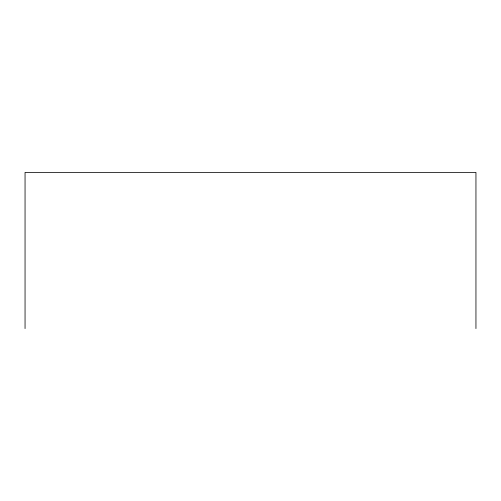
<?xml version="1.0" encoding="UTF-8"?>
<svg xmlns="http://www.w3.org/2000/svg" width="501" height="501" viewBox="0 0 501 501"><rect width="100%" height="100%" fill="white"/><g stroke="black" fill="none" stroke-linecap="round" stroke-linejoin="round"><path stroke-width="0.75" d="M475.95 328.587L475.95 172.413L25.05 172.413L25.05 328.587"/></g></svg>
